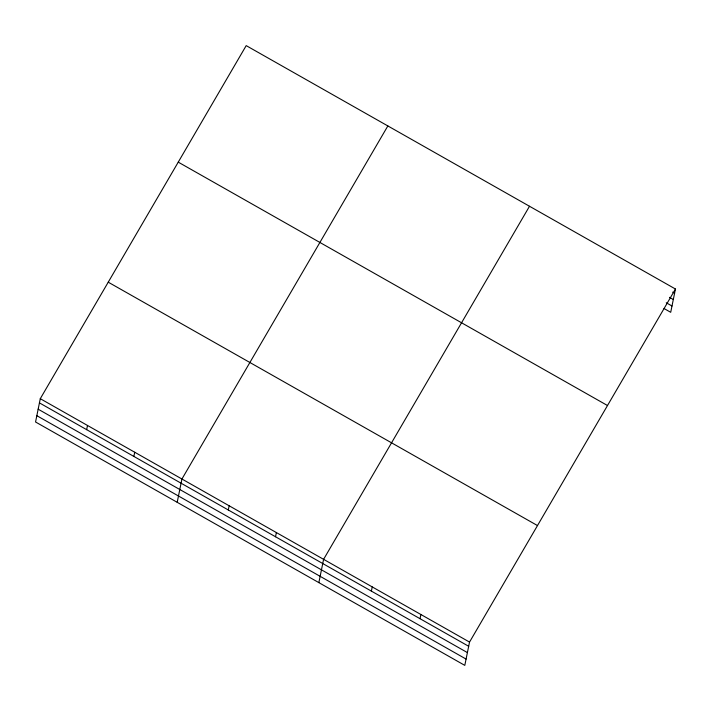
<?xml version="1.0" encoding="UTF-8"?>
<svg xmlns="http://www.w3.org/2000/svg" width="711" height="711" viewBox="0 0 711 711"><rect width="100%" height="100%" fill="white"/><g stroke="black" fill="none" stroke-linecap="round" stroke-linejoin="round"><path stroke-width="1.07" d="M40.287 398.693L35.55 421.987L464.798 665.38L469.536 642.086L675.45 289.013L246.202 45.62L40.287 398.693L469.536 642.086M86.653 429.666L87.506 425.462M133.872 456.435L134.726 452.24M177.199 502.304L181.936 479.01L387.851 125.936M228.302 509.991L229.155 505.788M275.521 536.761L276.375 532.566M318.857 582.629L323.594 559.335L529.508 206.261M371.382 591.117L372.235 586.922M420.032 618.703L420.885 614.508M675.45 289.013L670.713 312.307L664.03 308.521M672.686 292.132L674.597 293.216M669.495 297.349L673.317 299.518M666.269 302.762L671.993 306.006M178.248 162.135L607.496 405.528M108.241 282.178L537.489 525.571M39.434 402.888L468.682 646.29M38.154 409.189L467.403 652.591M36.83 415.686L466.078 659.079"/></g></svg>
